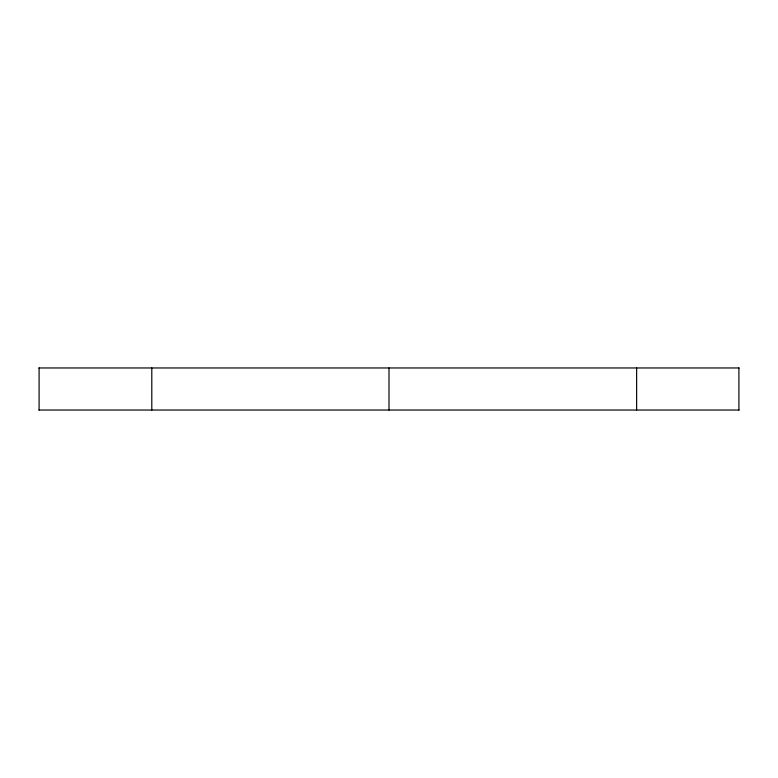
<?xml version="1.0" encoding="UTF-8"?>
<svg xmlns="http://www.w3.org/2000/svg" width="778" height="778" viewBox="0 0 778 778"><rect width="100%" height="100%" fill="white"/><g stroke="black" fill="none" stroke-linecap="round" stroke-linejoin="round"><path stroke-width="1.17" d="M38.9 367.965L739.1 367.965M38.9 410.035L739.1 410.035M738.905 367.965L738.905 410.035M636.628 367.965L636.628 410.035M389 367.965L389 410.035M151.798 367.965L151.798 410.035M39.095 367.965L39.095 410.035"/></g></svg>
